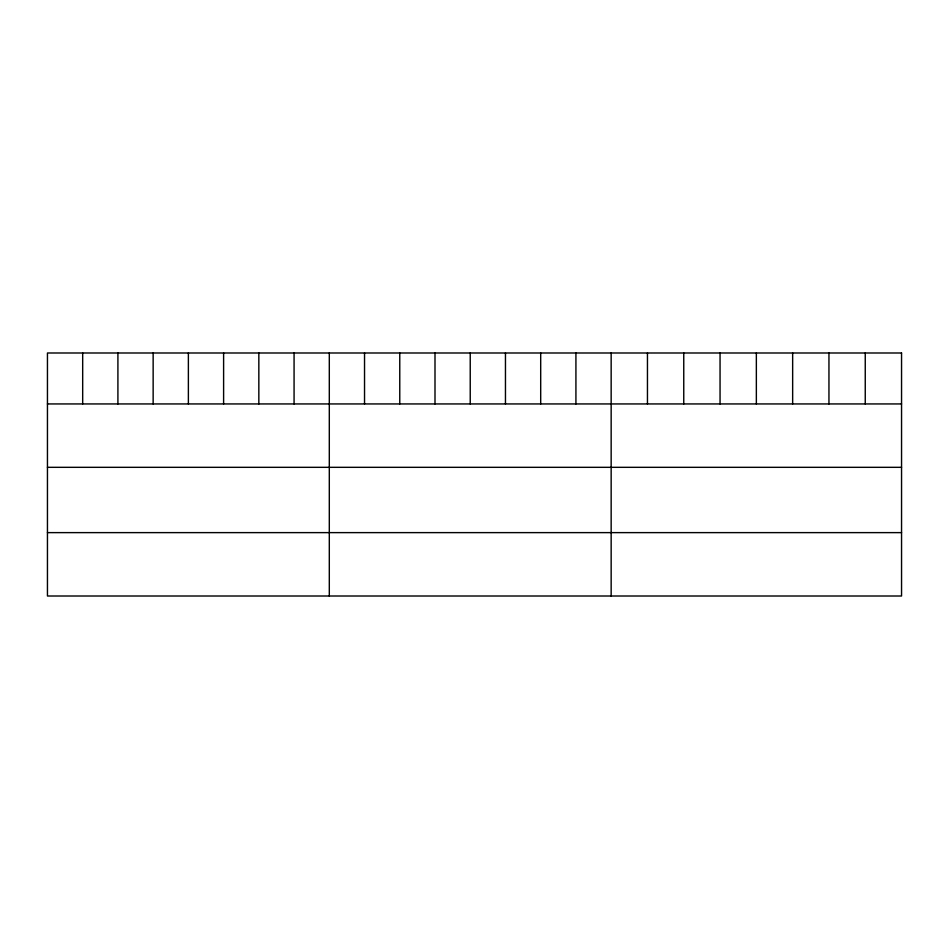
<?xml version="1.0" encoding="UTF-8"?>
<svg xmlns="http://www.w3.org/2000/svg" width="949" height="949" viewBox="0 0 949 949"><rect width="100%" height="100%" fill="white"/><g stroke="black" fill="none" stroke-linecap="round" stroke-linejoin="round"><path stroke-width="1.42" d="M47.45 403.942L901.55 403.942M47.45 467.323L901.55 467.323M47.45 532.626L901.55 532.626M865.251 352.992L865.251 403.942M828.952 352.992L828.952 403.942M792.652 352.992L792.652 403.942M756.353 352.992L756.353 403.942M720.054 352.992L720.054 403.942M683.755 352.992L683.755 403.942M647.455 352.992L647.455 403.942M611.156 352.992L611.156 596.008M575.924 352.992L575.924 403.942M540.693 352.992L540.693 403.942M505.461 352.992L505.461 403.942M470.229 352.992L470.229 403.942M434.998 352.992L434.998 403.942M399.766 352.992L399.766 403.942M364.535 352.992L364.535 403.942M329.303 352.992L329.303 596.008M294.071 352.992L294.071 403.942M258.84 352.992L258.84 403.942M223.608 352.992L223.608 403.942M188.377 352.992L188.377 403.942M153.145 352.992L153.145 403.942M117.913 352.992L117.913 403.942M82.682 352.992L82.682 403.942M901.55 352.992L47.45 352.992L47.45 596.008L901.55 596.008L901.55 352.992"/></g></svg>
